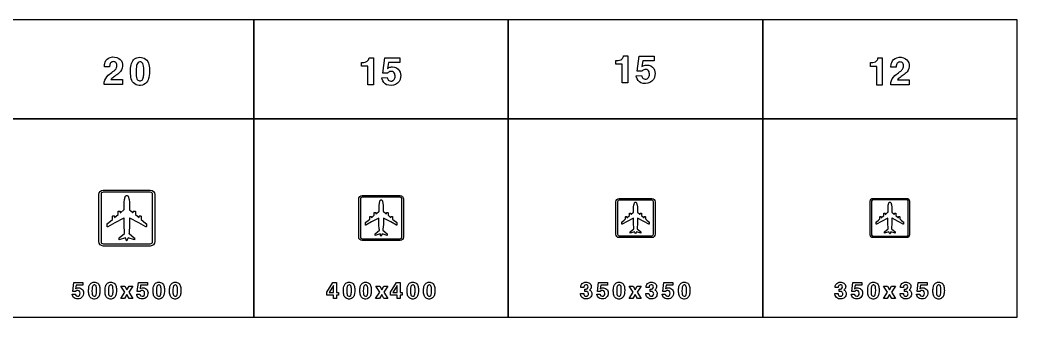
# Model space of a CAD drawing. Extents: x 0 to 18160, y 0 to 2655.
# Drawn here: x 9262 to 18160, y 0 to 2655 of the extents above; entities that cross this region are included whole.
import ezdxf

# ---------------------------------------------------------------- set-up
doc = ezdxf.new("R2010")
doc.units = 0
doc.header["$MEASUREMENT"] = 0

msp = doc.modelspace()

# ---------------------------------------------------------------- linework, layer by layer
for points in [[(9080, 1770), (11350, 1770), (11350, 2655), (9080, 2655)], [(11350, 1770), (13620, 1770), (13620, 2655), (11350, 2655)], [(13620, 1770), (15890, 1770), (15890, 2655), (13620, 2655)], [(15890, 1770), (18160, 1770), (18160, 2655), (15890, 2655)], [(9080, 0), (11350, 0), (11350, 1770), (9080, 1770)], [(11350, 0), (13620, 0), (13620, 1770), (11350, 1770)], [(13620, 0), (15890, 0), (15890, 1770), (13620, 1770)], [(15890, 0), (18160, 0), (18160, 1770), (15890, 1770)], [(10198.2, 221.797), (10163.1, 276.346), (10197.9, 276.346), (10216.2, 242.294), (10234.9, 276.346), (10269, 276.346), (10233.5, 222.318), (10270, 166.299), (10235.4, 166.299), (10215.6, 202.389), (10195.2, 166.299), (10161, 166.299)], [(12001, 222.096), (12055.2, 309.963), (12087.1, 309.963), (12087.1, 219.228), (12103.3, 219.228), (12103.3, 196.409), (12087.1, 196.409), (12087.1, 165.058), (12058.6, 165.058), (12058.6, 196.409), (12001, 196.409)], [(12058.6, 280.769), (12022.6, 219.228), (12058.6, 219.228)], [(12472.5, 221.797), (12437.4, 276.346), (12472.2, 276.346), (12490.5, 242.294), (12509.2, 276.346), (12543.3, 276.346), (12507.8, 222.318), (12544.3, 166.299), (12509.7, 166.299), (12489.9, 202.389), (12469.5, 166.299), (12435.3, 166.299)], [(12569, 222.114), (12623.3, 309.981), (12655.1, 309.981), (12655.1, 219.246), (12671.3, 219.246), (12671.3, 196.427), (12655.1, 196.427), (12655.1, 165.076), (12626.6, 165.076), (12626.6, 196.427), (12569, 196.427)], [(12626.6, 280.787), (12590.6, 219.246), (12626.6, 219.246)], [(14734.2, 221.783), (14699.1, 276.332), (14733.9, 276.332), (14752.1, 242.28), (14770.8, 276.333), (14805, 276.333), (14769.4, 222.304), (14806, 166.285), (14771.4, 166.285), (14751.6, 202.375), (14731.2, 166.285), (14697, 166.285)], [(17004.2, 221.783), (16969.1, 276.332), (17003.9, 276.332), (17022.1, 242.28), (17040.8, 276.333), (17075, 276.333), (17039.4, 222.304), (17076, 166.285), (17041.4, 166.285), (17021.6, 202.375), (17001.2, 166.285), (16967, 166.285)]]:
    msp.add_lwpolyline(points, close=True)
for points in [[(10012.9, 2078.85, -0.0640343), (10014.2, 2099.78, -0.161687), (10050, 2160.33, -0.0283718), (10091.8, 2192.71, 0.0545111), (10112.7, 2210.64, 0.192461), (10127.7, 2250.18, 0.234238), (10114.1, 2276.56, 0.196223), (10088.8, 2281.34, 0.252425), (10066.8, 2264.16, 0.0856617), (10062.7, 2247.14, 0.0202329), (10062, 2235.45), (10015.3, 2235.45, -0.0983795), (10021.4, 2276.76, -0.245047), (10067.6, 2319.89, -0.207102), (10144.5, 2311.55, -0.233443), (10177, 2259.22, -0.20961), (10158.8, 2195.04, -0.0785124), (10124.9, 2163.57, 0.0107372), (10089.1, 2137.78, 0.0665092), (10073.2, 2121.74), (10177.7, 2121.74), (10177.7, 2078.85)], [(10247.9, 2191.49, -0.0563084), (10253.9, 2254.33, -0.130301), (10276.1, 2298.12, -0.174843), (10317.9, 2319.53, -0.147552), (10371, 2312.9, -0.192146), (10407.8, 2269.73, -0.0833996), (10417.1, 2212.7, -0.0545507), (10412.1, 2141.92, -0.116773), (10393, 2097.85, -0.221099), (10338.1, 2070.16, -0.162564), (10286.7, 2082.68, -0.174743), (10255.4, 2128.1, -0.0640867), (10247.9, 2186.79)], [(12310.9, 2274.45), (12324.1, 2274.45, 0.0261527), (12330.1, 2275.12, 0.0824327), (12354.9, 2282.34, 0.211118), (12374.9, 2306.08, 0.0230957), (12377.6, 2315.99), (12415.7, 2315.99), (12415.7, 2074.01), (12367.1, 2074.01), (12367.1, 2241.03), (12310.9, 2241.03)], [(12491, 2139), (12538, 2140.78, 0.0452719), (12544.4, 2124.55, 0.0567733), (12549.1, 2117.67, 0.070207), (12553.5, 2114.2, 0.264984), (12589.6, 2112.3, 0.20748), (12607, 2135.41, 0.147389), (12605.8, 2173.44, 0.308532), (12576.4, 2194.85, 0.215743), (12546.7, 2184.62, 0.028781), (12541.3, 2178.38), (12498.7, 2180.39), (12516.5, 2315.07), (12650.5, 2315.07), (12650.5, 2273.2), (12550.1, 2273.2), (12541.1, 2221.19, -0.0211252), (12554.1, 2228.73, -0.121371), (12587.4, 2234.58, -0.244671), (12647.2, 2202.63, -0.173069), (12658.8, 2143.5, -0.256779), (12613.6, 2077.51, -0.199585), (12534, 2076.44, -0.245625), (12493.7, 2125.34, -0.0170062)], [(14580.9, 2291.94), (14594, 2291.94, 0.0261527), (14600.1, 2292.61, 0.0824327), (14624.9, 2299.84, 0.211118), (14644.9, 2323.58, 0.0230957), (14647.6, 2333.49), (14685.7, 2333.49), (14685.7, 2091.51), (14637.1, 2091.51), (14637.1, 2258.53), (14580.9, 2258.53)], [(14761, 2156.5), (14808, 2158.28, 0.0452719), (14814.4, 2142.04, 0.0567733), (14819.1, 2135.17, 0.070207), (14823.5, 2131.7, 0.264984), (14859.6, 2129.8, 0.20748), (14877, 2152.9, 0.147389), (14875.8, 2190.94, 0.308532), (14846.4, 2212.34, 0.215743), (14816.7, 2202.11, 0.028781), (14811.3, 2195.87), (14768.7, 2197.89), (14786.5, 2332.56), (14920.5, 2332.56), (14920.5, 2290.7), (14820.1, 2290.7), (14811.1, 2238.69, -0.0211252), (14824, 2246.23, -0.121371), (14857.4, 2252.08, -0.244671), (14917.2, 2220.12, -0.173069), (14928.7, 2161, -0.256779), (14883.6, 2095.01, -0.199585), (14804, 2093.94, -0.245625), (14763.7, 2142.83, -0.0170062)], [(16852.4, 2273.43), (16865.5, 2273.43, 0.0261527), (16871.5, 2274.1, 0.0824327), (16896.4, 2281.32, 0.211118), (16916.4, 2305.06, 0.0230957), (16919, 2314.97), (16957.1, 2314.97), (16957.1, 2072.99), (16908.5, 2072.99), (16908.5, 2240.01), (16852.4, 2240.01)], [(17032.5, 2075.98, -0.0640343), (17033.8, 2096.92, -0.161687), (17069.6, 2157.46, -0.0283718), (17111.4, 2189.85, 0.0545111), (17132.3, 2207.78, 0.192461), (17147.3, 2247.31, 0.234238), (17133.7, 2273.69, 0.196223), (17108.4, 2278.47, 0.252425), (17086.4, 2261.29, 0.0856617), (17082.3, 2244.27, 0.0202329), (17081.6, 2232.58), (17034.9, 2232.58, -0.0983795), (17041, 2273.89, -0.245047), (17087.1, 2317.02, -0.207102), (17164.1, 2308.69, -0.233443), (17196.6, 2256.36, -0.20961), (17178.4, 2192.18, -0.0785124), (17144.5, 2160.7, 0.0107372), (17108.7, 2134.91, 0.0665092), (17092.8, 2118.88), (17197.3, 2118.88), (17197.3, 2075.98)], [(10299.2, 2160.96, 0.0124589), (10299.8, 2154.64, 0.0668192), (10305.4, 2129.25, 0.615362), (10356.3, 2123.64, 0.0726881), (10361.7, 2136.67, 0.0588562), (10366.4, 2173.95, 0.0389037), (10364.8, 2240.94, 0.084671), (10358.2, 2264.28, 0.156013), (10346.8, 2276.44, 0.143208), (10331, 2279.4, 0.172584), (10315.3, 2273.2, 0.132565), (10305.3, 2257.64, 0.0498315), (10300.8, 2235.92, 0.0368731)], [(10005, 635, -0.414213), (9965, 675), (9965, 1095, -0.414213), (10005, 1135), (10425, 1135, -0.414213), (10465, 1095), (10465, 675, -0.414213), (10425, 635)], [(10005, 655), (10425, 655, 0.414213), (10445, 675), (10445, 1095, 0.414213), (10425, 1115), (10005, 1115, 0.414213), (9985, 1095), (9985, 675, 0.414213)], [(10215, 682.303, -0.297369), (10213.2, 683.488), (10202.8, 707.202), (10146.8, 690.776), (10146.8, 706.843), (10148, 707.853), (10195.1, 747.765, 0.0498914), (10195.2, 747.981, 0.107145), (10195.3, 749.572), (10195.1, 750.924, -0.02977), (10194.9, 751.713, 0.0196849), (10194.5, 761.316), (10190.3, 812.154), (10190.3, 883.944), (10189.5, 883.944), (10187.7, 882.935), (10108.7, 841.012), (10044.6, 806.329, -0.0107441), (10043.2, 805.723, -0.112024), (10041.9, 805.521, -0.259634), (10041, 806.183, -0.084477), (10040.5, 807.793, -0.00772849), (10040.2, 809.714, -0.0450382), (10039.4, 827.154, -0.00748553), (10039.5, 831.024, -0.196558), (10041.4, 834.88, -0.00726318), (10044, 837.37), (10069, 857.901), (10087.4, 873.288), (10087.4, 900.337, -0.413775), (10090.2, 903.191), (10102.9, 903.192, -0.413811), (10105.7, 900.336), (10105.7, 888.621), (10138.1, 915.68), (10138.1, 943.738, -0.413773), (10141, 946.593), (10153.6, 946.593, -0.413803), (10156.5, 943.738), (10156.5, 931.013), (10161.5, 935.235), (10189.4, 958.378), (10191.3, 959.738), (10191.3, 966.415), (10191.3, 1024.76), (10195.1, 1052.5, -0.0292244), (10195.3, 1053.67, -0.00512515), (10197.1, 1060.23, 0.00921674), (10200.5, 1073.28, -0.0304632), (10201.7, 1077.07, -0.0332134), (10203.2, 1080.39, -0.214022), (10212, 1087.21, -0.0654748), (10215, 1087.7, -0.0654748), (10218, 1087.21, -0.214022), (10226.8, 1080.39, -0.0332134), (10228.3, 1077.07, -0.0304632), (10229.5, 1073.28, 0.00921674), (10232.9, 1060.23, -0.00512515), (10234.7, 1053.67, -0.0292244), (10234.9, 1052.5), (10238.7, 1024.76), (10238.7, 966.415), (10238.7, 959.738), (10240.6, 958.378), (10268.5, 935.235), (10273.5, 931.013), (10273.5, 943.738, -0.413803), (10276.4, 946.593), (10289, 946.593, -0.413773), (10291.9, 943.738), (10291.9, 915.68), (10324.3, 888.621), (10324.3, 900.336, -0.413811), (10327.1, 903.192), (10339.8, 903.191, -0.413775), (10342.6, 900.337), (10342.6, 873.288), (10361, 857.901), (10386, 837.37, -0.00726318), (10388.6, 834.88, -0.196558), (10390.5, 831.024, -0.00748553), (10390.6, 827.154, -0.0450382), (10389.8, 809.714, -0.00772849), (10389.5, 807.793, -0.084477), (10389, 806.183, -0.259634), (10388.1, 805.521, -0.112024), (10386.8, 805.723, -0.0107441), (10385.4, 806.329), (10321.3, 841.012), (10242.3, 882.935), (10240.5, 883.944), (10239.7, 883.944), (10239.7, 812.154), (10235.5, 761.316, 0.0196849), (10235.1, 751.713, -0.02977), (10234.9, 750.924), (10234.7, 749.572, 0.107145), (10234.8, 747.981, 0.0498914), (10234.9, 747.765), (10282, 707.853), (10283.2, 706.843), (10283.2, 690.776), (10227.3, 707.202), (10216.8, 683.488, -0.297369)], [(12315, 685, -0.414213), (12285, 715), (12285, 1055, -0.414213), (12315, 1085), (12655, 1085, -0.414213), (12685, 1055), (12685, 715, -0.414213), (12655, 685)], [(12315, 700), (12655, 700, 0.414213), (12670, 715), (12670, 1055, 0.414213), (12655, 1070), (12315, 1070, 0.414213), (12300, 1055), (12300, 715, 0.414213)], [(12485, 722.842, -0.297369), (12483.5, 723.79), (12475.2, 742.761), (12430.5, 729.621), (12430.5, 742.474), (12431.4, 743.283), (12469.1, 775.212, 0.0498914), (12469.2, 775.385, 0.107145), (12469.2, 776.658), (12469, 777.739, -0.02977), (12469, 778.37, 0.0196849), (12468.6, 786.053), (12465.3, 826.723), (12465.3, 884.155), (12464.6, 884.155), (12463.2, 883.348), (12400, 849.81), (12348.7, 822.063, -0.0107441), (12347.5, 821.578, -0.112024), (12346.5, 821.417, -0.259634), (12345.8, 821.947, -0.084477), (12345.4, 823.235, -0.00772849), (12345.2, 824.771, -0.0450382), (12344.5, 838.723, -0.00748553), (12344.6, 841.819, -0.196558), (12346.1, 844.904, -0.00726318), (12348.2, 846.896), (12368.2, 863.321), (12382.9, 875.63), (12382.9, 897.27, -0.413775), (12385.2, 899.553), (12395.3, 899.554, -0.413811), (12397.6, 897.269), (12397.6, 887.897), (12423.5, 909.544), (12423.5, 931.991, -0.413773), (12425.8, 934.274), (12435.9, 934.275, -0.413803), (12438.2, 931.99), (12438.2, 921.81), (12442.2, 925.188), (12464.5, 943.703), (12466, 944.79), (12466, 950.132), (12466, 996.811), (12469.1, 1019, -0.0292244), (12469.3, 1019.93, -0.00512515), (12470.7, 1025.18, 0.00921674), (12473.4, 1035.62, -0.0304632), (12474.3, 1038.66, -0.0332134), (12475.5, 1041.31, -0.214022), (12482.6, 1046.77, -0.0654748), (12485, 1047.16, -0.0654748), (12487.4, 1046.77, -0.214022), (12494.5, 1041.31, -0.0332134), (12495.7, 1038.66, -0.0304632), (12496.6, 1035.62, 0.00921674), (12499.3, 1025.18, -0.00512515), (12500.7, 1019.93, -0.0292244), (12500.9, 1019), (12504, 996.811), (12504, 950.132), (12504, 944.79), (12505.5, 943.703), (12527.8, 925.188), (12531.8, 921.81), (12531.8, 931.99, -0.413803), (12534.1, 934.275), (12544.2, 934.274, -0.413773), (12546.5, 931.991), (12546.5, 909.544), (12572.4, 887.897), (12572.4, 897.269, -0.413811), (12574.7, 899.554), (12584.8, 899.553, -0.413775), (12587.1, 897.27), (12587.1, 875.63), (12601.8, 863.321), (12621.8, 846.896, -0.00726318), (12623.9, 844.904, -0.196558), (12625.4, 841.819, -0.00748553), (12625.5, 838.723, -0.0450382), (12624.8, 824.771, -0.00772849), (12624.6, 823.235, -0.084477), (12624.2, 821.947, -0.259634), (12623.5, 821.417, -0.112024), (12622.5, 821.578, -0.0107441), (12621.3, 822.063), (12570, 849.81), (12506.8, 883.348), (12505.4, 884.155), (12504.7, 884.155), (12504.7, 826.723), (12501.4, 786.053, 0.0196849), (12501, 778.37, -0.02977), (12501, 777.739), (12500.8, 776.658, 0.107145), (12500.8, 775.385, 0.0498914), (12500.9, 775.212), (12538.6, 743.283), (12539.5, 742.474), (12539.5, 729.621), (12494.8, 742.761), (12486.5, 723.79, -0.297369)], [(14610, 710, -0.414213), (14580, 740), (14580, 1030, -0.414213), (14610, 1060), (14900, 1060, -0.414213), (14930, 1030), (14930, 740, -0.414213), (14900, 710)], [(14610, 725), (14900, 725, 0.414213), (14915, 740), (14915, 1030, 0.414213), (14900, 1045), (14610, 1045, 0.414213), (14595, 1030), (14595, 740, 0.414213)], [(14755, 743.112, -0.297369), (14753.7, 743.942), (14746.4, 760.541), (14707.3, 749.043), (14707.3, 760.29), (14708.1, 760.997), (14741.1, 788.936, 0.0498914), (14741.1, 789.087, 0.107145), (14741.2, 790.2), (14741, 791.147, -0.02977), (14741, 791.699, 0.0196849), (14740.6, 798.421), (14737.7, 834.008), (14737.7, 884.261), (14737.2, 884.261), (14735.9, 883.554), (14680.6, 854.209), (14635.7, 829.93, -0.0107441), (14634.7, 829.506, -0.112024), (14633.8, 829.365, -0.259634), (14633.2, 829.828, -0.084477), (14632.9, 830.955, -0.00772849), (14632.7, 832.3, -0.0450382), (14632.1, 844.508, -0.00748553), (14632.1, 847.217, -0.196558), (14633.5, 849.916, -0.00726318), (14635.3, 851.659), (14652.8, 866.031), (14665.7, 876.801), (14665.7, 895.736, -0.413775), (14667.7, 897.734), (14676.5, 897.734, -0.413811), (14678.5, 895.735), (14678.5, 887.535), (14701.2, 906.476), (14701.2, 926.117, -0.413773), (14703.2, 928.115), (14712, 928.115, -0.413803), (14714, 926.116), (14714, 917.209), (14717.6, 920.165), (14737.1, 936.365), (14738.4, 937.317), (14738.4, 941.991), (14738.4, 982.835), (14741.1, 1002.25, -0.0292244), (14741.2, 1003.07, -0.00512515), (14742.5, 1007.66, 0.00921674), (14744.9, 1016.79, -0.0304632), (14745.7, 1019.45, -0.0332134), (14746.7, 1021.77, -0.214022), (14752.9, 1026.55, -0.0654748), (14755, 1026.89, -0.0654748), (14757.1, 1026.55, -0.214022), (14763.3, 1021.77, -0.0332134), (14764.3, 1019.45, -0.0304632), (14765.1, 1016.79, 0.00921674), (14767.5, 1007.66, -0.00512515), (14768.8, 1003.07, -0.0292244), (14768.9, 1002.25), (14771.6, 982.835), (14771.6, 941.991), (14771.6, 937.317), (14772.9, 936.365), (14792.4, 920.165), (14796, 917.209), (14796, 926.116, -0.413803), (14798, 928.115), (14806.8, 928.115, -0.413773), (14808.8, 926.117), (14808.8, 906.476), (14831.5, 887.535), (14831.5, 895.735, -0.413811), (14833.5, 897.734), (14842.3, 897.734, -0.413775), (14844.3, 895.736), (14844.3, 876.801), (14857.2, 866.031), (14874.7, 851.659, -0.00726318), (14876.5, 849.916, -0.196558), (14877.9, 847.217, -0.00748553), (14877.9, 844.508, -0.0450382), (14877.3, 832.3, -0.00772849), (14877.1, 830.955, -0.084477), (14876.8, 829.828, -0.259634), (14876.2, 829.365, -0.112024), (14875.3, 829.506, -0.0107441), (14874.3, 829.93), (14829.4, 854.209), (14774.1, 883.554), (14772.8, 884.261), (14772.3, 884.261), (14772.3, 834.008), (14769.4, 798.421, 0.0196849), (14769, 791.699, -0.02977), (14769, 791.147), (14768.8, 790.2, 0.107145), (14768.9, 789.087, 0.0498914), (14768.9, 788.936), (14801.9, 760.997), (14802.7, 760.29), (14802.7, 749.043), (14763.6, 760.541), (14756.3, 743.942, -0.297369)], [(16874, 710, -0.414213), (16850, 734), (16850, 1036, -0.414213), (16874, 1060), (17176, 1060, -0.414213), (17200, 1036), (17200, 734, -0.414213), (17176, 710)], [(16874, 722), (17176, 722, 0.414213), (17188, 734), (17188, 1036, 0.414213), (17176, 1048), (16874, 1048, 0.414213), (16862, 1036), (16862, 734, 0.414213)], [(17025, 743.112, -0.297369), (17023.7, 743.942), (17016.4, 760.541), (16977.3, 749.043), (16977.3, 760.29), (16978.1, 760.997), (17011.1, 788.936, 0.0498914), (17011.1, 789.087, 0.107145), (17011.2, 790.2), (17011, 791.147, -0.02977), (17011, 791.699, 0.0196849), (17010.6, 798.421), (17007.7, 834.008), (17007.7, 884.261), (17007.2, 884.261), (17005.9, 883.554), (16950.6, 854.209), (16905.7, 829.93, -0.0107441), (16904.7, 829.506, -0.112024), (16903.8, 829.365, -0.259634), (16903.2, 829.828, -0.084477), (16902.9, 830.955, -0.00772849), (16902.7, 832.3, -0.0450382), (16902.1, 844.508, -0.00748553), (16902.1, 847.217, -0.196558), (16903.5, 849.916, -0.00726318), (16905.3, 851.659), (16922.8, 866.031), (16935.7, 876.801), (16935.7, 895.736, -0.413775), (16937.7, 897.734), (16946.5, 897.734, -0.413811), (16948.5, 895.735), (16948.5, 887.535), (16971.2, 906.476), (16971.2, 926.117, -0.413773), (16973.2, 928.115), (16982, 928.115, -0.413803), (16984, 926.116), (16984, 917.209), (16987.6, 920.165), (17007.1, 936.365), (17008.4, 937.317), (17008.4, 941.991), (17008.4, 982.835), (17011.1, 1002.25, -0.0292244), (17011.2, 1003.07, -0.00512515), (17012.5, 1007.66, 0.00921674), (17014.9, 1016.79, -0.0304632), (17015.7, 1019.45, -0.0332134), (17016.7, 1021.77, -0.214022), (17022.9, 1026.55, -0.0654748), (17025, 1026.89, -0.0654748), (17027.1, 1026.55, -0.214022), (17033.3, 1021.77, -0.0332134), (17034.3, 1019.45, -0.0304632), (17035.1, 1016.79, 0.00921674), (17037.5, 1007.66, -0.00512515), (17038.8, 1003.07, -0.0292244), (17038.9, 1002.25), (17041.6, 982.835), (17041.6, 941.991), (17041.6, 937.317), (17042.9, 936.365), (17062.4, 920.165), (17066, 917.209), (17066, 926.116, -0.413803), (17068, 928.115), (17076.8, 928.115, -0.413773), (17078.8, 926.117), (17078.8, 906.476), (17101.5, 887.535), (17101.5, 895.735, -0.413811), (17103.5, 897.734), (17112.3, 897.734, -0.413775), (17114.3, 895.736), (17114.3, 876.801), (17127.2, 866.031), (17144.7, 851.659, -0.00726318), (17146.5, 849.916, -0.196558), (17147.9, 847.217, -0.00748553), (17147.9, 844.508, -0.0450382), (17147.3, 832.3, -0.00772849), (17147.1, 830.955, -0.084477), (17146.8, 829.828, -0.259634), (17146.2, 829.365, -0.112024), (17145.3, 829.506, -0.0107441), (17144.3, 829.93), (17099.4, 854.209), (17044.1, 883.554), (17042.8, 884.261), (17042.3, 884.261), (17042.3, 834.008), (17039.4, 798.421, 0.0196849), (17039, 791.699, -0.02977), (17039, 791.147), (17038.8, 790.2, 0.107145), (17038.9, 789.087, 0.0498914), (17038.9, 788.936), (17071.9, 760.997), (17072.7, 760.29), (17072.7, 749.043), (17033.6, 760.541), (17026.3, 743.942, -0.297369)], [(9727.75, 203.882), (9755.92, 204.948, 0.0452719), (9759.76, 195.209, 0.0567733), (9762.6, 191.086, 0.070207), (9765.26, 189, 0.264984), (9786.87, 187.863, 0.20748), (9797.32, 201.726, 0.147389), (9796.63, 224.545, 0.308532), (9779, 237.389, 0.215743), (9761.13, 231.252, 0.028781), (9757.91, 227.507), (9732.34, 228.716), (9743.03, 309.522), (9823.46, 309.522), (9823.46, 284.403), (9763.2, 284.403), (9757.82, 253.195, -0.0211252), (9765.57, 257.721, -0.121371), (9785.57, 261.228, -0.244671), (9821.44, 242.057, -0.173069), (9828.39, 206.583, -0.256779), (9801.28, 166.986, -0.199585), (9753.55, 166.346, -0.245625), (9729.38, 195.683, -0.0170062)], [(9874.18, 234.284, -0.0563084), (9877.8, 271.986, -0.130301), (9891.12, 298.265, -0.174843), (9916.22, 311.109, -0.147552), (9948.09, 307.128, -0.192146), (9970.17, 281.228, -0.0833996), (9975.72, 247.01, -0.0545507), (9972.71, 204.545, -0.116773), (9961.26, 178.1, -0.221099), (9928.35, 161.488, -0.162564), (9897.47, 169, -0.174743), (9878.71, 196.251, -0.0640867), (9874.23, 231.464)], [(9905.01, 215.967, 0.0124589), (9905.32, 212.175, 0.0668192), (9908.68, 196.938, 0.615362), (9939.23, 193.574, 0.0726881), (9942.5, 201.393, 0.0588562), (9945.32, 223.763, 0.0389037), (9944.34, 263.953, 0.084671), (9940.39, 277.957, 0.156013), (9933.52, 285.256, 0.143208), (9924.08, 287.033, 0.172584), (9914.63, 283.313, 0.132565), (9908.66, 273.976, 0.0498315), (9905.93, 260.943, 0.0368731)], [(10020.9, 234.284, -0.0563084), (10024.6, 271.986, -0.130301), (10037.9, 298.265, -0.174843), (10063, 311.109, -0.147552), (10094.8, 307.128, -0.192146), (10116.9, 281.227, -0.0833996), (10122.5, 247.009, -0.0545507), (10119.5, 204.545, -0.116773), (10108, 178.1, -0.221099), (10075.1, 161.488, -0.162564), (10044.2, 169, -0.174743), (10025.5, 196.251, -0.0640867), (10021, 231.465)], [(10051.8, 215.967, 0.0124589), (10052.1, 212.175, 0.0668192), (10055.4, 196.938, 0.615362), (10086, 193.574, 0.0726881), (10089.2, 201.393, 0.0588562), (10092.1, 223.763, 0.0389037), (10091.1, 263.953, 0.084671), (10087.1, 277.957, 0.156013), (10080.3, 285.256, 0.143208), (10070.8, 287.033, 0.172584), (10061.4, 283.313, 0.132565), (10055.4, 273.976, 0.0498315), (10052.7, 260.943, 0.0368731)], [(10303.3, 203.891), (10331.5, 204.957, 0.0452719), (10335.3, 195.218, 0.0567733), (10338.2, 191.095, 0.070207), (10340.8, 189.009, 0.264984), (10362.4, 187.872, 0.20748), (10372.9, 201.735, 0.147389), (10372.2, 224.554, 0.308532), (10354.6, 237.398, 0.215743), (10336.7, 231.261, 0.028781), (10333.5, 227.517), (10307.9, 228.725), (10318.6, 309.531), (10399, 309.531), (10399, 284.412), (10338.8, 284.412), (10333.4, 253.204, -0.0211252), (10341.1, 257.73, -0.121371), (10361.1, 261.237, -0.244671), (10397, 242.066, -0.173069), (10404, 206.592, -0.256779), (10376.8, 166.995, -0.199585), (10329.1, 166.355, -0.245625), (10305, 195.692, -0.0170062)], [(10449.7, 234.285, -0.0563084), (10453.4, 271.986, -0.130301), (10466.7, 298.266, -0.174843), (10491.8, 311.109, -0.147552), (10523.7, 307.128, -0.192146), (10545.7, 281.228, -0.0833996), (10551.3, 247.01, -0.0545507), (10548.3, 204.545, -0.116773), (10536.8, 178.1, -0.221099), (10503.9, 161.488, -0.162564), (10473, 169, -0.174743), (10454.3, 196.251, -0.0640867), (10449.8, 231.465)], [(10480.6, 215.967, 0.0124589), (10480.9, 212.176, 0.0668192), (10484.3, 196.939, 0.615362), (10514.8, 193.574, 0.0726881), (10518.1, 201.394, 0.0588562), (10520.9, 223.763, 0.0389037), (10519.9, 263.953, 0.084671), (10516, 277.958, 0.156013), (10509.1, 285.256, 0.143208), (10499.7, 287.033, 0.172584), (10490.2, 283.313, 0.132565), (10484.2, 273.977, 0.0498315), (10481.5, 260.943, 0.0368731)], [(10596.5, 234.275, -0.0563084), (10600.1, 271.977, -0.130301), (10613.4, 298.256, -0.174843), (10638.5, 311.1, -0.147552), (10670.4, 307.119, -0.192146), (10692.5, 281.219, -0.0833996), (10698, 247.001, -0.0545507), (10695, 204.536, -0.116773), (10683.6, 178.091, -0.221099), (10650.7, 161.479, -0.162564), (10619.8, 168.991, -0.174743), (10601, 196.242, -0.0640867), (10596.5, 231.455)], [(10627.3, 215.958, 0.0124589), (10627.6, 212.166, 0.0668192), (10631, 196.929, 0.615362), (10661.5, 193.565, 0.0726881), (10664.8, 201.384, 0.0588562), (10667.6, 223.754, 0.0389037), (10666.7, 263.944, 0.084671), (10662.7, 277.948, 0.156013), (10655.8, 285.247, 0.143208), (10646.4, 287.024, 0.172584), (10636.9, 283.304, 0.132565), (10631, 273.967, 0.0498315), (10628.2, 260.934, 0.0368731)], [(12148.5, 234.285, -0.0563084), (12152.1, 271.986, -0.130301), (12165.4, 298.266, -0.174843), (12190.5, 311.109, -0.147552), (12222.4, 307.128, -0.192146), (12244.5, 281.228, -0.0833996), (12250, 247.01, -0.0545507), (12247, 204.545, -0.116773), (12235.6, 178.1, -0.221099), (12202.7, 161.489, -0.162564), (12171.8, 169, -0.174743), (12153, 196.252, -0.0640867), (12148.5, 231.465)], [(12179.3, 215.967, 0.0124589), (12179.6, 212.176, 0.0668192), (12183, 196.939, 0.615362), (12213.5, 193.574, 0.0726881), (12216.8, 201.394, 0.0588562), (12219.6, 223.763, 0.0389037), (12218.6, 263.953, 0.084671), (12214.7, 277.958, 0.156013), (12207.8, 285.256, 0.143208), (12198.4, 287.034, 0.172584), (12188.9, 283.313, 0.132565), (12183, 273.977, 0.0498315), (12180.2, 260.943, 0.0368731)], [(12295.2, 234.285, -0.0563084), (12298.9, 271.986, -0.130301), (12312.2, 298.266, -0.174843), (12337.3, 311.109, -0.147552), (12369.1, 307.128, -0.192146), (12391.2, 281.228, -0.0833996), (12396.8, 247.01, -0.0545507), (12393.8, 204.545, -0.116773), (12382.3, 178.1, -0.221099), (12349.4, 161.489, -0.162564), (12318.5, 169.001, -0.174743), (12299.8, 196.252, -0.0640867), (12295.3, 231.465)], [(12326.1, 215.967, 0.0124589), (12326.4, 212.176, 0.0668192), (12329.7, 196.939, 0.615362), (12360.3, 193.574, 0.0726881), (12363.5, 201.394, 0.0588562), (12366.4, 223.763, 0.0389037), (12365.4, 263.953, 0.084671), (12361.4, 277.958, 0.156013), (12354.6, 285.256, 0.143208), (12345.1, 287.034, 0.172584), (12335.7, 283.313, 0.132565), (12329.7, 273.977, 0.0498315), (12327, 260.943, 0.0368731)], [(12716.5, 234.285, -0.0563084), (12720.1, 271.986, -0.130301), (12733.4, 298.265, -0.174843), (12758.5, 311.109, -0.147552), (12790.4, 307.128, -0.192146), (12812.5, 281.228, -0.0833996), (12818, 247.01, -0.0545507), (12815, 204.545, -0.116773), (12803.6, 178.1, -0.221099), (12770.7, 161.488, -0.162564), (12739.8, 169, -0.174743), (12721, 196.251, -0.0640867), (12716.5, 231.465)], [(12747.3, 215.967, 0.0124589), (12747.6, 212.176, 0.0668192), (12751, 196.939, 0.615362), (12781.5, 193.574, 0.0726881), (12784.8, 201.394, 0.0588562), (12787.6, 223.763, 0.0389037), (12786.7, 263.953, 0.084671), (12782.7, 277.957, 0.156013), (12775.8, 285.256, 0.143208), (12766.4, 287.033, 0.172584), (12757, 283.313, 0.132565), (12751, 273.976, 0.0498315), (12748.3, 260.943, 0.0368731)], [(12863.2, 234.275, -0.0563084), (12866.9, 271.977, -0.130301), (12880.2, 298.256, -0.174843), (12905.3, 311.1, -0.147552), (12937.2, 307.119, -0.192146), (12959.2, 281.218, -0.0833996), (12964.8, 247, -0.0545507), (12961.8, 204.536, -0.116773), (12950.3, 178.091, -0.221099), (12917.4, 161.479, -0.162564), (12886.5, 168.991, -0.174743), (12867.8, 196.242, -0.0640867), (12863.3, 231.455)], [(12894.1, 215.958, 0.0124589), (12894.4, 212.166, 0.0668192), (12897.8, 196.929, 0.615362), (12928.3, 193.565, 0.0726881), (12931.6, 201.384, 0.0588562), (12934.4, 223.754, 0.0389037), (12933.4, 263.944, 0.084671), (12929.5, 277.948, 0.156013), (12922.6, 285.247, 0.143208), (12913.2, 287.024, 0.172584), (12903.7, 283.304, 0.132565), (12897.7, 273.967, 0.0498315), (12895, 260.934, 0.0368731)], [(14264.9, 210.618), (14292.7, 210.618, 0.0411845), (14294, 201.495, 0.335066), (14312.3, 186.329, 0.276505), (14331.4, 195.049, 0.158203), (14334.8, 207.49, 0.0878221), (14333, 217.04, 0.217575), (14321.9, 227.158, 0.0882727), (14309.1, 229.03), (14302.7, 229.03), (14302.7, 250.192, 0.0282129), (14314.4, 250.547, 0.50028), (14330.6, 277.846, 0.235001), (14319.5, 286.874, 0.165496), (14304.1, 285.5, 0.220849), (14295.5, 275.571, 0.055705), (14293.8, 264.647), (14266.9, 264.647, -0.0488003), (14268, 278.201, -0.30773), (14302.6, 310.902, -0.146685), (14338.2, 307.348, -0.469869), (14354.2, 251.684, -0.0891152), (14346.9, 244.623), (14344.4, 242.822, -0.0245333), (14351.1, 238.983, -0.202429), (14364.5, 216.969, -0.422325), (14326.8, 163.296, -0.154301), (14288.4, 167.609, -0.287878), (14265, 204.03, -0.0143877)], [(14410.5, 203.85), (14438.6, 204.916, 0.0452719), (14442.5, 195.177, 0.0567733), (14445.3, 191.054, 0.070207), (14448, 188.968, 0.264984), (14469.6, 187.831, 0.20748), (14480, 201.694, 0.147389), (14479.4, 224.513, 0.308532), (14461.7, 237.357, 0.215743), (14443.9, 231.219, 0.028781), (14440.6, 227.475), (14415.1, 228.684), (14425.7, 309.49), (14506.2, 309.49), (14506.2, 284.371), (14445.9, 284.371), (14440.5, 253.163, -0.0211252), (14448.3, 257.689, -0.121371), (14468.3, 261.196, -0.244671), (14504.2, 242.025, -0.173069), (14511.1, 206.551, -0.256779), (14484, 166.954, -0.199585), (14436.3, 166.314, -0.245625), (14412.1, 195.651, -0.0170062)], [(14556.9, 234.262, -0.0563084), (14560.5, 271.963, -0.130301), (14573.8, 298.243, -0.174843), (14598.9, 311.086, -0.147552), (14630.8, 307.105, -0.192146), (14652.9, 281.205, -0.0833996), (14658.4, 246.987, -0.0545507), (14655.4, 204.522, -0.116773), (14644, 178.077, -0.221099), (14611.1, 161.466, -0.162564), (14580.2, 168.977, -0.174743), (14561.4, 196.229, -0.0640867), (14556.9, 231.442)], [(14587.7, 215.944, 0.0124589), (14588, 212.153, 0.0668192), (14591.4, 196.916, 0.615362), (14621.9, 193.551, 0.0726881), (14625.2, 201.371, 0.0588562), (14628, 223.741, 0.0389037), (14627.1, 263.93, 0.084671), (14623.1, 277.935, 0.156013), (14616.2, 285.233, 0.143208), (14606.8, 287.011, 0.172584), (14597.3, 283.29, 0.132565), (14591.4, 273.954, 0.0498315), (14588.7, 260.921, 0.0368731)], [(14847.3, 210.654), (14875.2, 210.654, 0.0411845), (14876.4, 201.531, 0.335066), (14894.7, 186.365, 0.276505), (14913.9, 195.086, 0.158203), (14917.2, 207.527, 0.0878221), (14915.4, 217.076, 0.217575), (14904.3, 227.195, 0.0882727), (14891.6, 229.067), (14885.1, 229.067), (14885.1, 250.228, 0.0282129), (14896.8, 250.583, 0.50028), (14913, 277.882, 0.235001), (14901.9, 286.91, 0.165496), (14886.5, 285.536, 0.220849), (14878, 275.607, 0.055705), (14876.2, 264.683), (14849.4, 264.683, -0.0488003), (14850.4, 278.237, -0.30773), (14885, 310.939, -0.146685), (14920.7, 307.384, -0.469869), (14936.6, 251.721, -0.0891152), (14929.4, 244.659), (14926.8, 242.858, -0.0245333), (14933.5, 239.019, -0.202429), (14946.9, 217.005, -0.422325), (14909.3, 163.332, -0.154301), (14870.8, 167.645, -0.287878), (14847.4, 204.067, -0.0143877)], [(14992.9, 203.886), (15021.1, 204.953, 0.0452719), (15024.9, 195.213, 0.0567733), (15027.8, 191.09, 0.070207), (15030.4, 189.005, 0.264984), (15052, 187.867, 0.20748), (15062.5, 201.73, 0.147389), (15061.8, 224.55, 0.308532), (15044.2, 237.393, 0.215743), (15026.3, 231.256, 0.028781), (15023.1, 227.512), (14997.5, 228.72), (15008.2, 309.526), (15088.6, 309.526), (15088.6, 284.408), (15028.3, 284.408), (15023, 253.199, -0.0211252), (15030.7, 257.725, -0.121371), (15050.7, 261.232, -0.244671), (15086.6, 242.062, -0.173069), (15093.5, 206.588, -0.256779), (15066.4, 166.991, -0.199585), (15018.7, 166.351, -0.245625), (14994.5, 195.687, -0.0170062)], [(15139.3, 234.299, -0.0563084), (15143, 272, -0.130301), (15156.3, 298.28, -0.174843), (15181.4, 311.123, -0.147552), (15213.2, 307.142, -0.192146), (15235.3, 281.242, -0.0833996), (15240.9, 247.024, -0.0545507), (15237.9, 204.559, -0.116773), (15226.4, 178.114, -0.221099), (15193.5, 161.502, -0.162564), (15162.6, 169.014, -0.174743), (15143.9, 196.265, -0.0640867), (15139.4, 231.479)], [(15170.2, 215.981, 0.0124589), (15170.5, 212.19, 0.0668192), (15173.8, 196.953, 0.615362), (15204.4, 193.588, 0.0726881), (15207.6, 201.408, 0.0588562), (15210.5, 223.777, 0.0389037), (15209.5, 263.967, 0.084671), (15205.5, 277.972, 0.156013), (15198.7, 285.27, 0.143208), (15189.2, 287.047, 0.172584), (15179.8, 283.327, 0.132565), (15173.8, 273.99, 0.0498315), (15171.1, 260.957, 0.0368731)], [(16534.9, 210.618), (16562.7, 210.618, 0.0411845), (16564, 201.495, 0.335066), (16582.3, 186.329, 0.276505), (16601.4, 195.049, 0.158203), (16604.8, 207.49, 0.0878221), (16603, 217.04, 0.217575), (16591.9, 227.158, 0.0882727), (16579.1, 229.03), (16572.7, 229.03), (16572.7, 250.192, 0.0282129), (16584.4, 250.547, 0.50028), (16600.6, 277.846, 0.235001), (16589.5, 286.874, 0.165496), (16574.1, 285.5, 0.220849), (16565.5, 275.571, 0.055705), (16563.8, 264.647), (16536.9, 264.647, -0.0488003), (16538, 278.201, -0.30773), (16572.6, 310.902, -0.146685), (16608.2, 307.348, -0.469869), (16624.2, 251.684, -0.0891152), (16616.9, 244.623), (16614.4, 242.822, -0.0245333), (16621.1, 238.983, -0.202429), (16634.5, 216.969, -0.422325), (16596.8, 163.296, -0.154301), (16558.4, 167.609, -0.287878), (16535, 204.03, -0.0143877)], [(16680.5, 203.85), (16708.6, 204.916, 0.0452719), (16712.5, 195.177, 0.0567733), (16715.3, 191.054, 0.070207), (16718, 188.968, 0.264984), (16739.6, 187.831, 0.20748), (16750, 201.694, 0.147389), (16749.4, 224.513, 0.308532), (16731.7, 237.357, 0.215743), (16713.9, 231.219, 0.028781), (16710.6, 227.475), (16685.1, 228.684), (16695.7, 309.49), (16776.2, 309.49), (16776.2, 284.371), (16715.9, 284.371), (16710.5, 253.163, -0.0211252), (16718.3, 257.689, -0.121371), (16738.3, 261.196, -0.244671), (16774.2, 242.025, -0.173069), (16781.1, 206.551, -0.256779), (16754, 166.954, -0.199585), (16706.3, 166.314, -0.245625), (16682.1, 195.651, -0.0170062)], [(16826.9, 234.262, -0.0563084), (16830.5, 271.963, -0.130301), (16843.8, 298.243, -0.174843), (16868.9, 311.086, -0.147552), (16900.8, 307.105, -0.192146), (16922.9, 281.205, -0.0833996), (16928.4, 246.987, -0.0545507), (16925.4, 204.522, -0.116773), (16914, 178.077, -0.221099), (16881.1, 161.466, -0.162564), (16850.2, 168.977, -0.174743), (16831.4, 196.229, -0.0640867), (16826.9, 231.442)], [(16857.7, 215.944, 0.0124589), (16858, 212.153, 0.0668192), (16861.4, 196.916, 0.615362), (16891.9, 193.551, 0.0726881), (16895.2, 201.371, 0.0588562), (16898, 223.741, 0.0389037), (16897.1, 263.93, 0.084671), (16893.1, 277.935, 0.156013), (16886.2, 285.233, 0.143208), (16876.8, 287.011, 0.172584), (16867.3, 283.29, 0.132565), (16861.4, 273.954, 0.0498315), (16858.7, 260.921, 0.0368731)], [(17117.3, 210.654), (17145.2, 210.654, 0.0411845), (17146.4, 201.531, 0.335066), (17164.7, 186.365, 0.276505), (17183.9, 195.086, 0.158203), (17187.2, 207.527, 0.0878221), (17185.4, 217.076, 0.217575), (17174.3, 227.195, 0.0882727), (17161.6, 229.067), (17155.1, 229.067), (17155.1, 250.228, 0.0282129), (17166.8, 250.583, 0.50028), (17183, 277.882, 0.235001), (17171.9, 286.91, 0.165496), (17156.5, 285.536, 0.220849), (17148, 275.607, 0.055705), (17146.3, 264.683), (17119.4, 264.683, -0.0488003), (17120.4, 278.237, -0.30773), (17155, 310.939, -0.146685), (17190.7, 307.384, -0.469869), (17206.6, 251.721, -0.0891152), (17199.4, 244.659), (17196.8, 242.858, -0.0245333), (17203.5, 239.019, -0.202429), (17216.9, 217.005, -0.422325), (17179.3, 163.332, -0.154301), (17140.8, 167.645, -0.287878), (17117.4, 204.067, -0.0143877)], [(17262.9, 203.886), (17291.1, 204.953, 0.0452719), (17294.9, 195.213, 0.0567733), (17297.8, 191.09, 0.070207), (17300.4, 189.005, 0.264984), (17322, 187.867, 0.20748), (17332.5, 201.73, 0.147389), (17331.8, 224.55, 0.308532), (17314.2, 237.393, 0.215743), (17296.3, 231.256, 0.028781), (17293.1, 227.512), (17267.5, 228.72), (17278.2, 309.526), (17358.6, 309.526), (17358.6, 284.408), (17298.3, 284.408), (17293, 253.199, -0.0211252), (17300.7, 257.725, -0.121371), (17320.7, 261.232, -0.244671), (17356.6, 242.062, -0.173069), (17363.5, 206.588, -0.256779), (17336.4, 166.991, -0.199585), (17288.7, 166.351, -0.245625), (17264.5, 195.687, -0.0170062)], [(17409.3, 234.299, -0.0563084), (17413, 272, -0.130301), (17426.3, 298.28, -0.174843), (17451.4, 311.123, -0.147552), (17483.2, 307.142, -0.192146), (17505.3, 281.242, -0.0833996), (17510.9, 247.024, -0.0545507), (17507.9, 204.559, -0.116773), (17496.4, 178.114, -0.221099), (17463.5, 161.502, -0.162564), (17432.6, 169.014, -0.174743), (17413.9, 196.265, -0.0640867), (17409.4, 231.479)], [(17440.2, 215.981, 0.0124589), (17440.5, 212.19, 0.0668192), (17443.8, 196.953, 0.615362), (17474.4, 193.588, 0.0726881), (17477.6, 201.408, 0.0588562), (17480.5, 223.777, 0.0389037), (17479.5, 263.967, 0.084671), (17475.5, 277.972, 0.156013), (17468.7, 285.27, 0.143208), (17459.2, 287.047, 0.172584), (17449.8, 283.327, 0.132565), (17443.8, 273.99, 0.0498315), (17441.1, 260.957, 0.0368731)]]:
    msp.add_lwpolyline(points, format="xyb", close=True)

doc.saveas('drawing.dxf')
